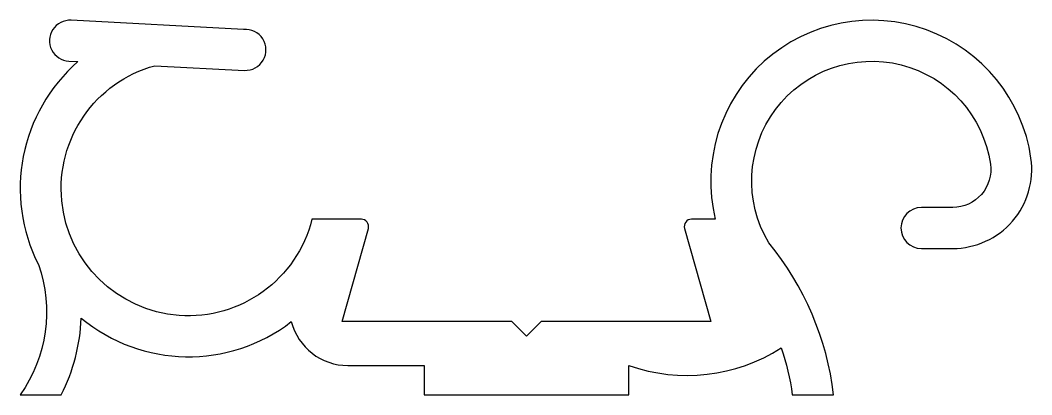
# Model space of a CAD drawing. Extents: x 573.4 to 608, y 237.9 to 250.7.
import ezdxf

# ---------------------------------------------------------------- set-up
doc = ezdxf.new("R2010")
doc.units = 0
doc.layers.add('ANA', color=220, linetype='CONTINUOUS')

msp = doc.modelspace()

# ---------------------------------------------------------------- linework, layer by layer
at = {"layer": 'ANA', "color": 0}
msp.add_lwpolyline([(601.21, 237.938, 0.142753), (598.99, 243.136, -1.219944), (606.568, 245.824, -0.45685), (605.281, 244.338), (604.21, 244.338, 1), (604.21, 242.938), (605.281, 242.938, 0.45685), (607.954, 246.024, 1.048809), (597.166, 243.938), (596.352, 243.938, 0.490007), (596.11, 243.626), (597.01, 240.438), (591.21, 240.438), (590.71, 239.938), (590.21, 240.438), (584.41, 240.438), (585.31, 243.626, 0.490007), (585.068, 243.938), (583.381, 243.938, -1.745727), (578.016, 249.185), (581.073, 249.025, 1.075951), (581.044, 250.421), (575.147, 250.737, 1), (575.073, 249.339), (575.382, 249.323, 0.343494), (574.032, 242.387, -0.242659), (573.41, 237.938), (574.812, 237.938, 0.108727), (575.494, 240.559, 0.350618), (582.674, 240.437, 0.341797), (584.61, 238.938), (587.21, 238.938), (587.21, 237.938), (594.21, 237.938), (594.21, 238.938, 0.229917), (599.417, 239.538, -0.047373), (599.798, 237.938)], format="xyb", close=True, dxfattribs=at)

doc.saveas('drawing.dxf')
